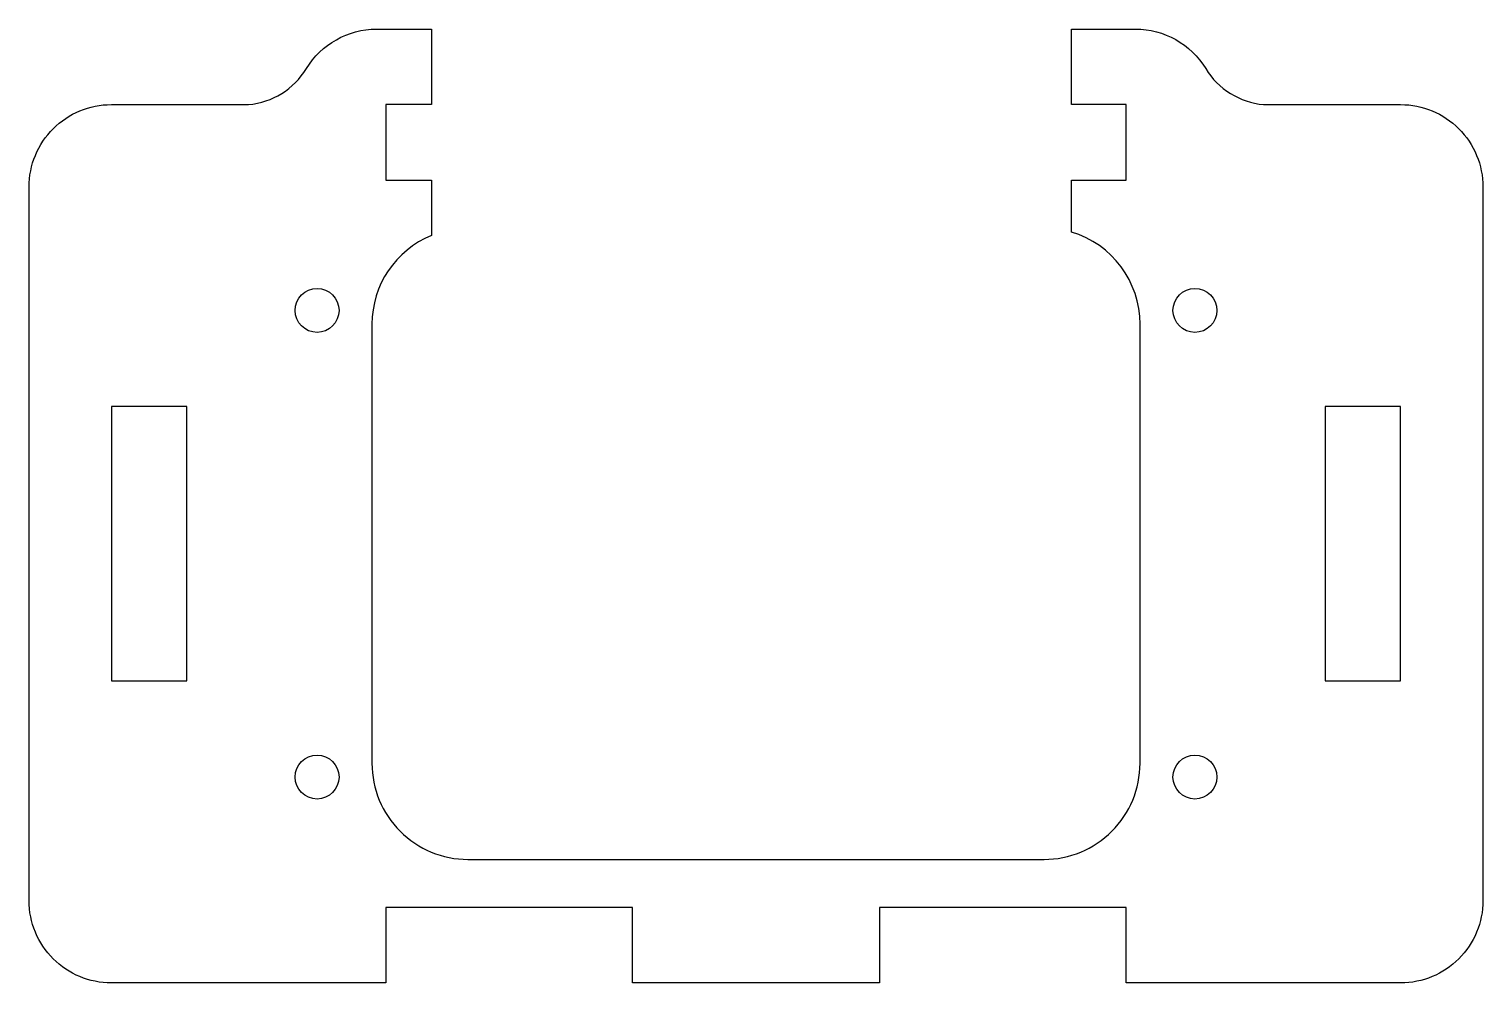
# Model space of a CAD drawing. Header units: millimetres. Extents: x -53 to 53, y -32 to 38.
import ezdxf

# ---------------------------------------------------------------- set-up
doc = ezdxf.new("R2010")
doc.units = ezdxf.units.MM
doc.layers.get('0').update_dxf_attribs({"linetype": 'CONTINUOUS'})

msp = doc.modelspace()

# ---------------------------------------------------------------- linework, layer by layer
msp.add_lwpolyline([(23, 22.71), (23, 26.5), (27, 26.5), (27, 32), (23, 32), (23, 37.5), (25.15, 37.5), (27.66, 37.5, -0.261502), (32.79, 34.62, 0.237413), (37, 32), (47, 32, -0.414214), (53, 26), (53, -26, -0.414214), (47, -32), (27, -32), (27, -26.5), (9, -26.5), (9, -32), (-9, -32), (-9, -26.5), (-27, -26.5), (-27, -32), (-47, -32, -0.414214), (-53, -26), (-53, 26, -0.414214), (-47, 32), (-37, 32, 0.237446), (-32.78, 34.62, -0.261509), (-27.66, 37.5), (-23.66, 37.5), (-23.66, 32), (-27, 32), (-27, 26.5), (-23.66, 26.5), (-23.66, 22.47, 0.30405), (-28, 16), (-28, -16, 0.414214), (-21, -23), (21, -23, 0.414214), (28, -16), (28, 16, 0.331679)], format="xyb", close=True)
for points in [[(-47, 10), (-47, -10), (-41.5, -10), (-41.5, 10)], [(41.5, -10), (47, -10), (47, 10), (41.5, 10)]]:
    msp.add_lwpolyline(points, close=True)
for centre in [(-32, 17), (32, 17), (-32, -17), (32, -17)]:
    msp.add_circle(centre, 1.6)

doc.saveas('drawing.dxf')
